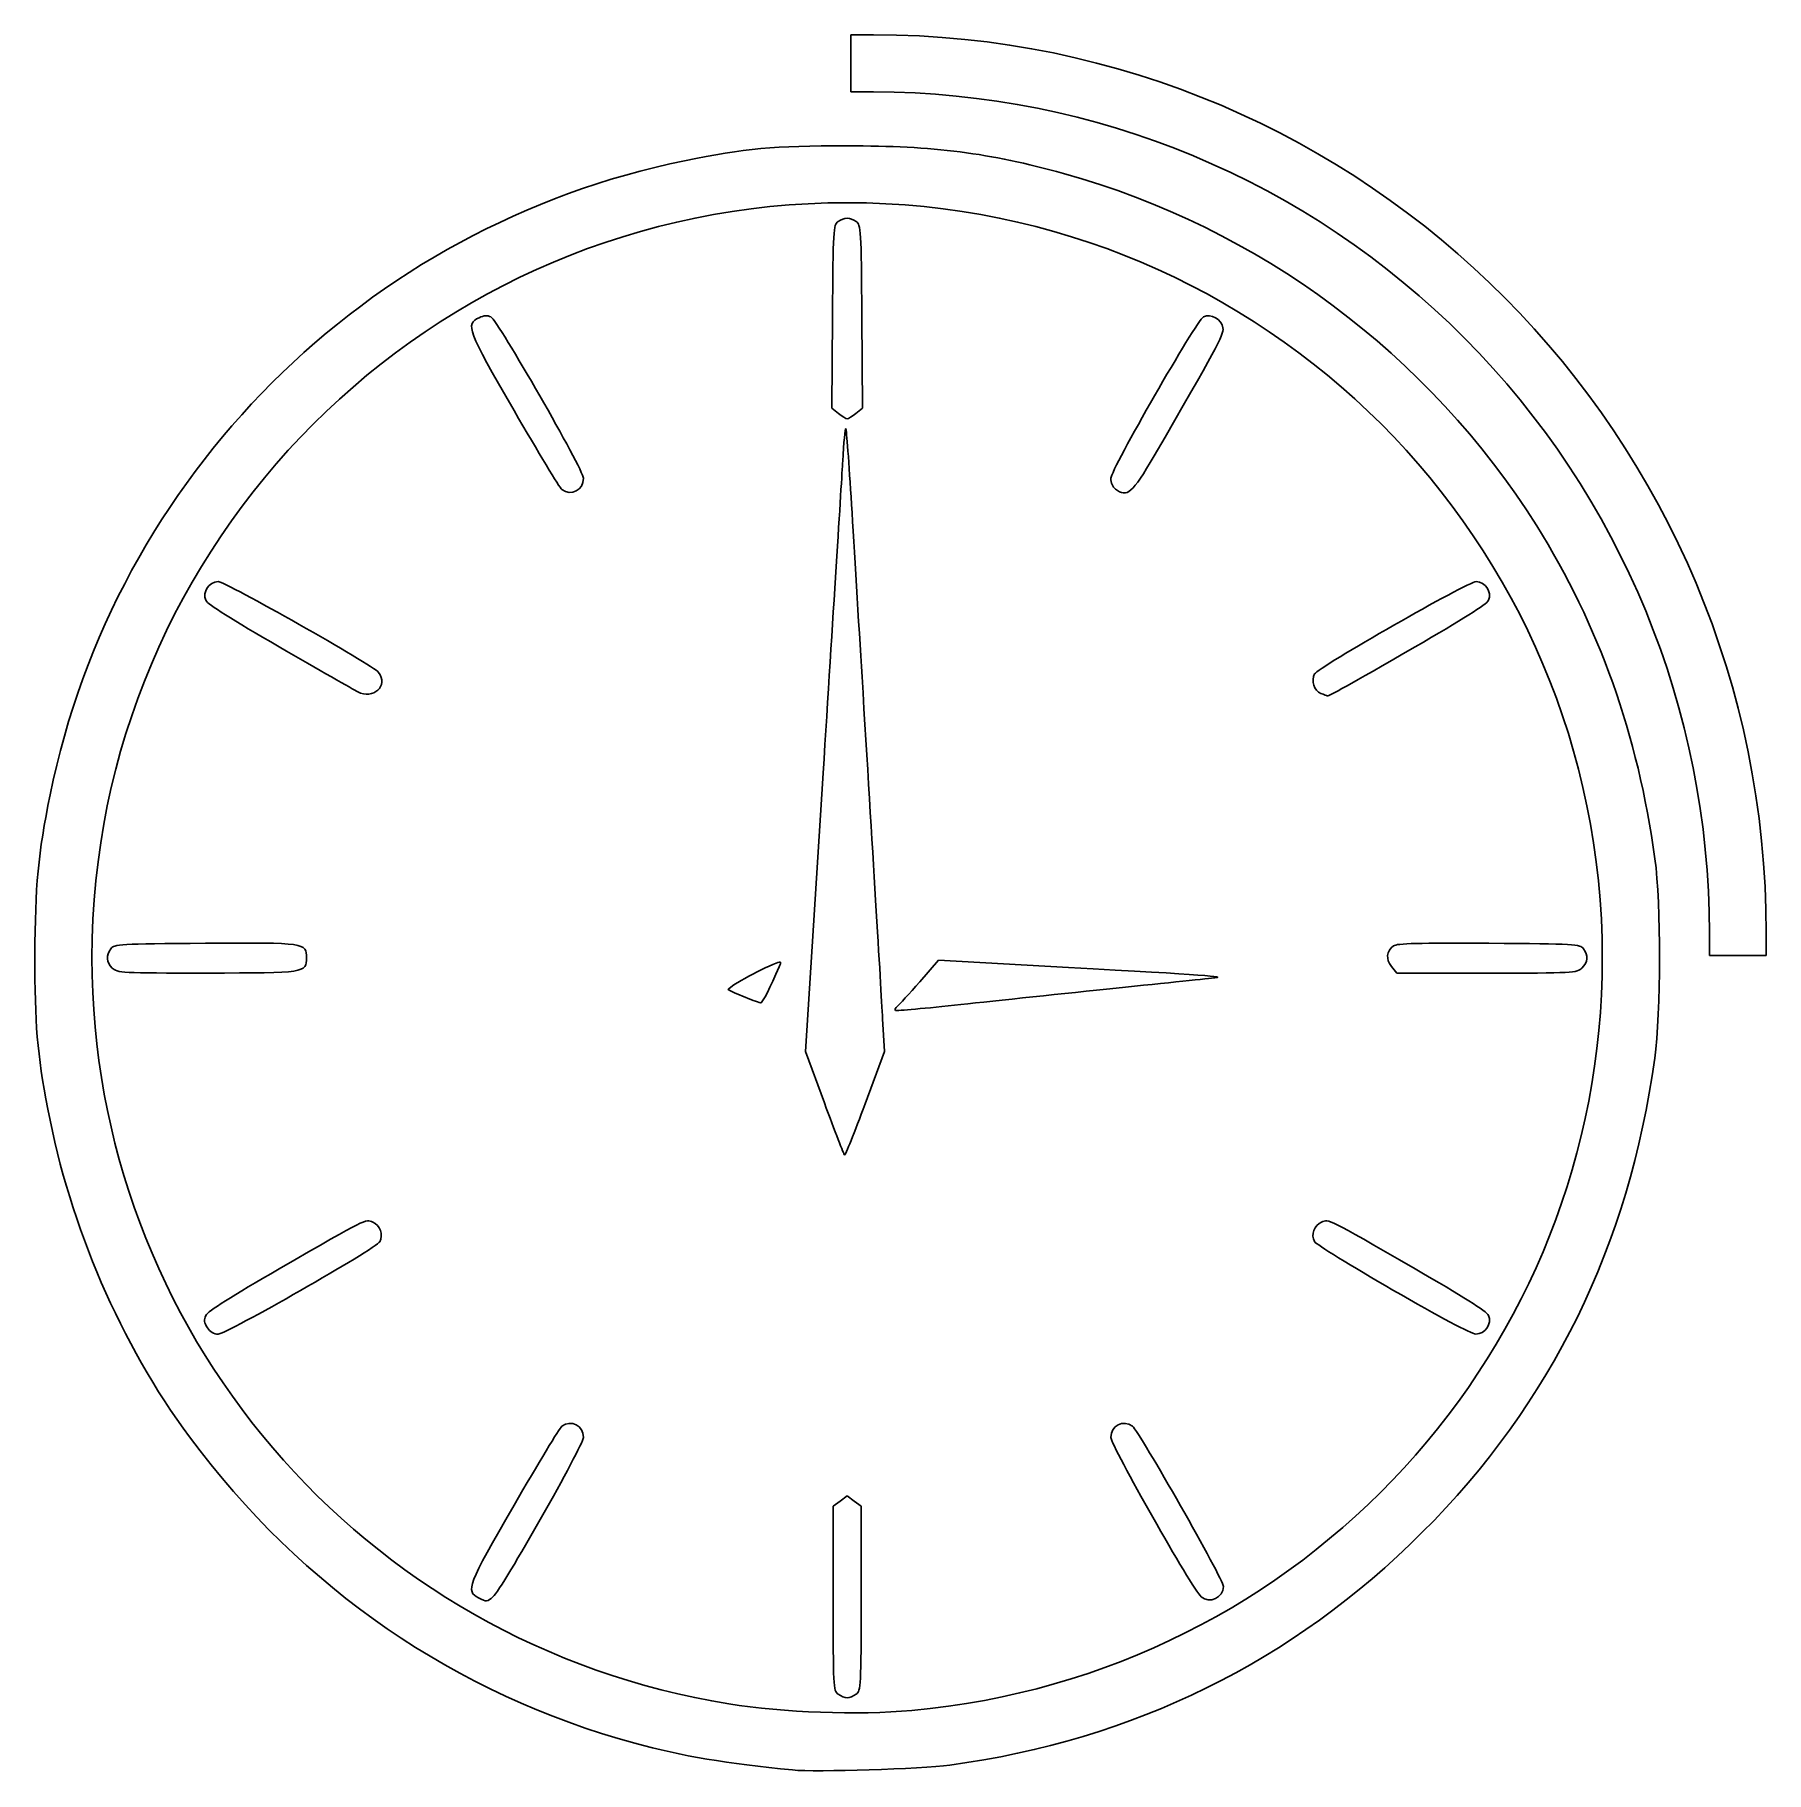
# Model space of a CAD drawing. Extents: x 13.1 to 28, y 241.3 to 256.2.
import ezdxf

# ---------------------------------------------------------------- set-up
doc = ezdxf.new("R2010")
doc.units = 0
doc.layers.add('Layer_1', color=7, linetype='CONTINUOUS')

msp = doc.modelspace()

# ---------------------------------------------------------------- linework, layer by layer
at = {"layer": 'Layer_1', "color": 7}
for p, q in [((20.31896, 256.238141), (20.122893, 256.238141)), ((20.122893, 256.238141), (20.122893, 255.744961)), ((20.122893, 255.744961), (20.31896, 255.744961)), ((19.958225, 253.019235), (19.964495, 253.807793)), ((20.218095, 253.807793), (20.224366, 253.019235)), ((20.016753, 252.973197), (19.958225, 253.019235)), ((20.016769, 252.973197), (20.016753, 252.973197)), ((20.224366, 253.019235), (20.165837, 252.973197)), ((17.631823, 252.318971), (17.631823, 252.318982)), ((22.403969, 252.321363), (22.403969, 252.321363)), ((15.872441, 250.575022), (15.872441, 250.575022)), ((24.173812, 250.560669), (24.173812, 250.560656)), ((19.883953, 249.874285), (19.731001, 247.474263)), ((27.523049, 248.497363), (27.523049, 248.300069)), ((28.013216, 248.300069), (28.013216, 248.497363)), ((13.757542, 248.193294), (13.757553, 248.193294)), ((20.878703, 248.262122), (20.71644, 248.075121)), ((22.000191, 248.198967), (20.878703, 248.262122)), ((24.828343, 248.149439), (24.782549, 248.207687)), ((27.523049, 248.300069), (28.013216, 248.300069)), ((25.604772, 248.149439), (24.828343, 248.149439)), ((19.212775, 247.941059), (19.212759, 247.941051)), ((21.072071, 247.878718), (21.072074, 247.878705)), ((20.412823, 247.473218), (20.397239, 247.75557)), ((19.731001, 247.474263), (19.894762, 247.030706)), ((20.246223, 247.023387), (20.412823, 247.473218)), ((20.246226, 247.023387), (20.246223, 247.023387)), ((24.795479, 245.417514), (24.795479, 245.417514)), ((14.576789, 245.093066), (14.576786, 245.093066)), ((19.970747, 243.553291), (20.031017, 243.598305)), ((19.970747, 242.759434), (19.970747, 243.553291)), ((20.031017, 243.598305), (20.091286, 243.643318)), ((20.091286, 243.643318), (20.151555, 243.598305)), ((20.151555, 243.598305), (20.211825, 243.553291)), ((20.211825, 243.553291), (20.211825, 242.759434)), ((16.913454, 242.764421), (16.913454, 242.764429)), ((23.142875, 242.774033), (23.142875, 242.774033)), ((20.01329, 241.934485), (20.01329, 241.934485)), ((20.650146, 241.793796), (20.650146, 241.793796)), ((19.620148, 241.280473), (19.62009, 241.280473))]:
    msp.add_line(p, q, dxfattribs=at)
for points in [[(28.013216, 248.497363), (28.012858, 252.772583), (24.568127, 256.238142), (20.31896, 256.238141)], [(20.31896, 255.744961), (22.229543, 255.745137), (24.061933, 254.98163), (25.412981, 253.622423)], [(18.690774, 255.152094), (19.215561, 255.258975), (19.450855, 255.28056), (20.091286, 255.28056)], [(20.091286, 255.28056), (20.841752, 255.28056), (21.315927, 255.219973), (21.956017, 255.0423)], [(13.221182, 249.685465), (13.777854, 252.429749), (15.941423, 254.592146), (18.690774, 255.152094)], [(21.956017, 255.0423), (23.641947, 254.574327), (25.105742, 253.48397), (26.034693, 252.004162)], [(20.091286, 254.790012), (16.499617, 254.790012), (13.582245, 251.872641), (13.582245, 248.280971)], [(26.600327, 248.280971), (26.600327, 251.873961), (23.684275, 254.790012), (20.091286, 254.790012)], [(19.964495, 253.807793), (19.970475, 254.559198), (19.97275, 254.597814), (20.013297, 254.627439)], [(20.013297, 254.627439), (20.067254, 254.66687), (20.115334, 254.66687), (20.16929, 254.627439)], [(20.16929, 254.627439), (20.20983, 254.597814), (20.212129, 254.559198), (20.218095, 253.807793)], [(17.220703, 252.998089), (16.816598, 253.698581), (16.79999, 253.742607), (16.918512, 253.799149)], [(16.918512, 253.799149), (16.960981, 253.819416), (16.990466, 253.821215), (17.020028, 253.805393)], [(17.020028, 253.805393), (17.082027, 253.772214), (17.816774, 252.491786), (17.818174, 252.414491)], [(22.364398, 252.414507), (22.365721, 252.491802), (23.100545, 253.77223), (23.162544, 253.805409)], [(23.162544, 253.805409), (23.226147, 253.83945), (23.322209, 253.785327), (23.330835, 253.710596)], [(23.330835, 253.710596), (23.337608, 253.651842), (23.264811, 253.516757), (22.737325, 252.609375)], [(25.412981, 253.622423), (26.764029, 252.263216), (27.52305, 250.41966), (27.523049, 248.497363)], [(17.631823, 252.318982), (17.612482, 252.334036), (17.427483, 252.639646), (17.220703, 252.998089)], [(20.091302, 252.927157), (20.082491, 252.927157), (20.048961, 252.947874), (20.016769, 252.973197)], [(20.165837, 252.973197), (20.133646, 252.947877), (20.100107, 252.927157), (20.091302, 252.927157)], [(20.079523, 252.843692), (20.073993, 252.847528), (20.062139, 252.72097), (20.053197, 252.562477)], [(20.128873, 252.188778), (20.107256, 252.545155), (20.085047, 252.839869), (20.079523, 252.843692)], [(20.053197, 252.562477), (20.044227, 252.403984), (19.968078, 251.1943), (19.883953, 249.874285)], [(22.737325, 252.609375), (22.546709, 252.281477), (22.506283, 252.246549), (22.403969, 252.321363)], [(17.818174, 252.414491), (17.820026, 252.313132), (17.71101, 252.257262), (17.631823, 252.318971)], [(22.403969, 252.321363), (22.379892, 252.338984), (22.363721, 252.377015), (22.364398, 252.414507)], [(20.219482, 250.703697), (20.191267, 251.164111), (20.150492, 251.832398), (20.128873, 252.188778)], [(26.034693, 252.004162), (26.570498, 251.150628), (26.906685, 250.20436), (27.053788, 249.135699)], [(14.56321, 251.362869), (14.531381, 251.432729), (14.591997, 251.524531), (14.669951, 251.524531)], [(14.669951, 251.524531), (14.731194, 251.524531), (16.006519, 250.802254), (16.053247, 250.741106)], [(24.120239, 250.728023), (24.151643, 250.78558), (25.443647, 251.524523), (25.51288, 251.524523)], [(25.51288, 251.524523), (25.590575, 251.524523), (25.65113, 251.432586), (25.619361, 251.362861)], [(15.196408, 250.961094), (14.7904, 251.194932), (14.578453, 251.329415), (14.56321, 251.362869)], [(25.619361, 251.362861), (25.604121, 251.329415), (25.392101, 251.194853), (24.986164, 250.960999)], [(15.872441, 250.575022), (15.836278, 250.594046), (15.532063, 250.767774), (15.196408, 250.961094)], [(24.986164, 250.960999), (24.405838, 250.626682), (24.243869, 250.536549), (24.229036, 250.539687)], [(16.053247, 250.741106), (16.140321, 250.627164), (16.006685, 250.504408), (15.872441, 250.575022)], [(24.173812, 250.560656), (24.116686, 250.583648), (24.088873, 250.670529), (24.120239, 250.728023)], [(20.397239, 247.75557), (20.381285, 248.044548), (20.310771, 249.214142), (20.219482, 250.703697)], [(24.229036, 250.539687), (24.225438, 250.540481), (24.200572, 250.549874), (24.173812, 250.560669)], [(13.09042, 248.302889), (13.091743, 248.895495), (13.118706, 249.180289), (13.221182, 249.685465)], [(27.053788, 249.135699), (27.107387, 248.746331), (27.10649, 247.809823), (27.0522, 247.415285)], [(13.757553, 248.193294), (13.705956, 248.24489), (13.701718, 248.299987), (13.7448, 248.358955)], [(13.7448, 248.358955), (13.774444, 248.39952), (13.812377, 248.40174), (14.561173, 248.406746)], [(14.561173, 248.406746), (15.427484, 248.412541), (15.430469, 248.412117), (15.430469, 248.280958)], [(24.782549, 248.207687), (24.73281, 248.270923), (24.739713, 248.337269), (24.800964, 248.384738)], [(24.800964, 248.384738), (24.827795, 248.405534), (25.0222, 248.410747), (25.621412, 248.406725)], [(25.621412, 248.406725), (26.370211, 248.401724), (26.408142, 248.399502), (26.437788, 248.358933)], [(26.437788, 248.358933), (26.480878, 248.299966), (26.476639, 248.244869), (26.425035, 248.193273)], [(13.201775, 246.976963), (13.10988, 247.461529), (13.089065, 247.709366), (13.09042, 248.302889)], [(13.582245, 248.280971), (13.582245, 245.082642), (15.905593, 242.361064), (19.072189, 241.850038)], [(14.573915, 248.150159), (13.830107, 248.149365), (13.799746, 248.151217), (13.757542, 248.193294)], [(15.430469, 248.280958), (15.430469, 248.151842), (15.424463, 248.150926), (14.573915, 248.150159)], [(19.479107, 248.234225), (19.333515, 248.178713), (19.045543, 248.018722), (19.067718, 248.00567)], [(19.34893, 247.894196), (19.362926, 247.896577), (19.428318, 248.026257), (19.504745, 248.202967)], [(19.504745, 248.202967), (19.525039, 248.249878), (19.523874, 248.251296), (19.479107, 248.234225)], [(20.650146, 241.793796), (24.029358, 242.100307), (26.600327, 244.9033), (26.600327, 248.280971)], [(23.25927, 248.108651), (23.362857, 248.119578), (23.191349, 248.131882), (22.000191, 248.198967)], [(26.425035, 248.193273), (26.382853, 248.151088), (26.351984, 248.149439), (25.604772, 248.149439)], [(20.71644, 248.075121), (20.627191, 247.972269), (20.540233, 247.876802), (20.523194, 247.862967)], [(22.409271, 248.020032), (22.842801, 248.065188), (23.225301, 248.105066), (23.25927, 248.108651)], [(19.067718, 248.00567), (19.081582, 247.997495), (19.14686, 247.968427), (19.212775, 247.941059)], [(19.212759, 247.941051), (19.278677, 247.91368), (19.339952, 247.892593), (19.34893, 247.894196)], [(20.507663, 247.828656), (20.516103, 247.82355), (20.770145, 247.846145), (21.072071, 247.878718)], [(21.072074, 247.878705), (21.374, 247.911278), (21.975739, 247.974875), (22.409271, 248.020032)], [(20.523194, 247.862967), (20.506208, 247.849077), (20.49917, 247.833689), (20.507663, 247.828656)], [(27.0522, 247.415285), (26.829633, 245.799596), (26.165355, 244.445698), (25.045986, 243.326329)], [(14.422505, 244.152114), (13.831202, 244.951012), (13.394217, 245.962227), (13.201775, 246.976963)], [(19.894762, 247.030706), (19.984831, 246.786747), (20.063272, 246.584089), (20.069074, 246.580351)], [(20.069074, 246.580351), (20.074895, 246.57662), (20.154595, 246.775981), (20.246226, 247.023387)], [(15.19641, 245.600902), (15.968056, 246.045436), (15.933782, 246.028359), (16.002095, 246.002388)], [(16.002095, 246.002388), (16.064939, 245.978496), (16.095157, 245.894158), (16.06247, 245.833878)], [(24.119583, 245.834751), (24.086934, 245.893091), (24.117996, 245.978634), (24.18048, 246.002388)], [(24.18048, 246.002388), (24.248792, 246.02837), (24.214518, 246.045436), (24.986164, 245.600902)], [(16.06247, 245.833878), (16.031276, 245.776349), (14.739169, 245.037377), (14.669774, 245.037377)], [(24.795479, 245.417514), (24.43562, 245.625759), (24.131466, 245.813518), (24.119583, 245.834751)], [(14.563213, 245.199037), (14.578453, 245.232486), (14.790474, 245.367047), (15.19641, 245.600902)], [(24.986164, 245.600902), (25.392101, 245.367047), (25.604121, 245.232486), (25.619361, 245.199037)], [(25.509533, 245.038131), (25.472984, 245.03866), (25.195621, 245.185956), (24.795479, 245.417514)], [(14.576786, 245.093066), (14.548624, 245.136045), (14.545526, 245.160228), (14.563213, 245.199037)], [(25.619361, 245.199037), (25.652061, 245.127269), (25.590522, 245.03711), (25.509533, 245.038131)], [(14.669774, 245.037377), (14.633452, 245.037377), (14.600249, 245.057274), (14.576789, 245.093066)], [(17.631823, 244.242932), (17.710991, 244.304628), (17.819976, 244.248779), (17.818222, 244.147412)], [(22.36435, 244.147399), (22.362498, 244.248764), (22.47158, 244.304614), (22.550749, 244.242919)], [(18.261292, 241.511078), (16.717091, 241.93117), (15.391146, 242.843404), (14.422505, 244.152114)], [(17.818222, 244.147412), (17.816899, 244.07748), (17.116127, 242.840542), (17.040324, 242.774555)], [(17.220703, 243.563827), (17.427483, 243.922265), (17.612487, 244.227867), (17.631823, 244.242932)], [(23.142875, 242.774033), (23.066673, 242.840304), (22.365565, 244.077094), (22.36435, 244.147399)], [(22.550749, 244.242919), (22.610643, 244.196246), (23.334867, 242.921054), (23.334867, 242.862267)], [(16.913454, 242.764429), (16.801479, 242.820793), (16.820294, 242.869738), (17.220703, 243.563827)], [(25.045986, 243.326329), (23.931438, 242.211781), (22.563311, 241.538177), (20.975731, 241.322317)], [(23.334867, 242.862267), (23.334867, 242.765289), (23.215837, 242.710586), (23.142875, 242.774033)], [(17.040324, 242.774555), (16.988127, 242.729118), (16.984219, 242.728808), (16.913454, 242.764421)], [(20.01329, 241.934485), (19.972533, 241.964275), (19.970747, 241.998898), (19.970747, 242.759434)], [(20.211825, 242.759434), (20.211825, 241.998898), (20.209973, 241.964275), (20.169282, 241.934485)], [(20.091286, 241.903391), (20.071786, 241.903391), (20.036687, 241.917388), (20.01329, 241.934485)], [(20.169282, 241.934485), (20.145893, 241.917393), (20.110786, 241.903391), (20.091286, 241.903391)], [(19.072189, 241.850038), (19.54031, 241.774494), (20.184284, 241.751542), (20.650146, 241.793796)], [(19.62009, 241.280473), (19.057788, 241.334339), (18.667433, 241.400588), (18.261292, 241.511078)], [(20.975731, 241.322317), (20.730913, 241.28903), (19.82329, 241.261013), (19.620148, 241.280473)]]:
    msp.add_open_spline(points, degree=3, dxfattribs=at)

doc.saveas('drawing.dxf')
